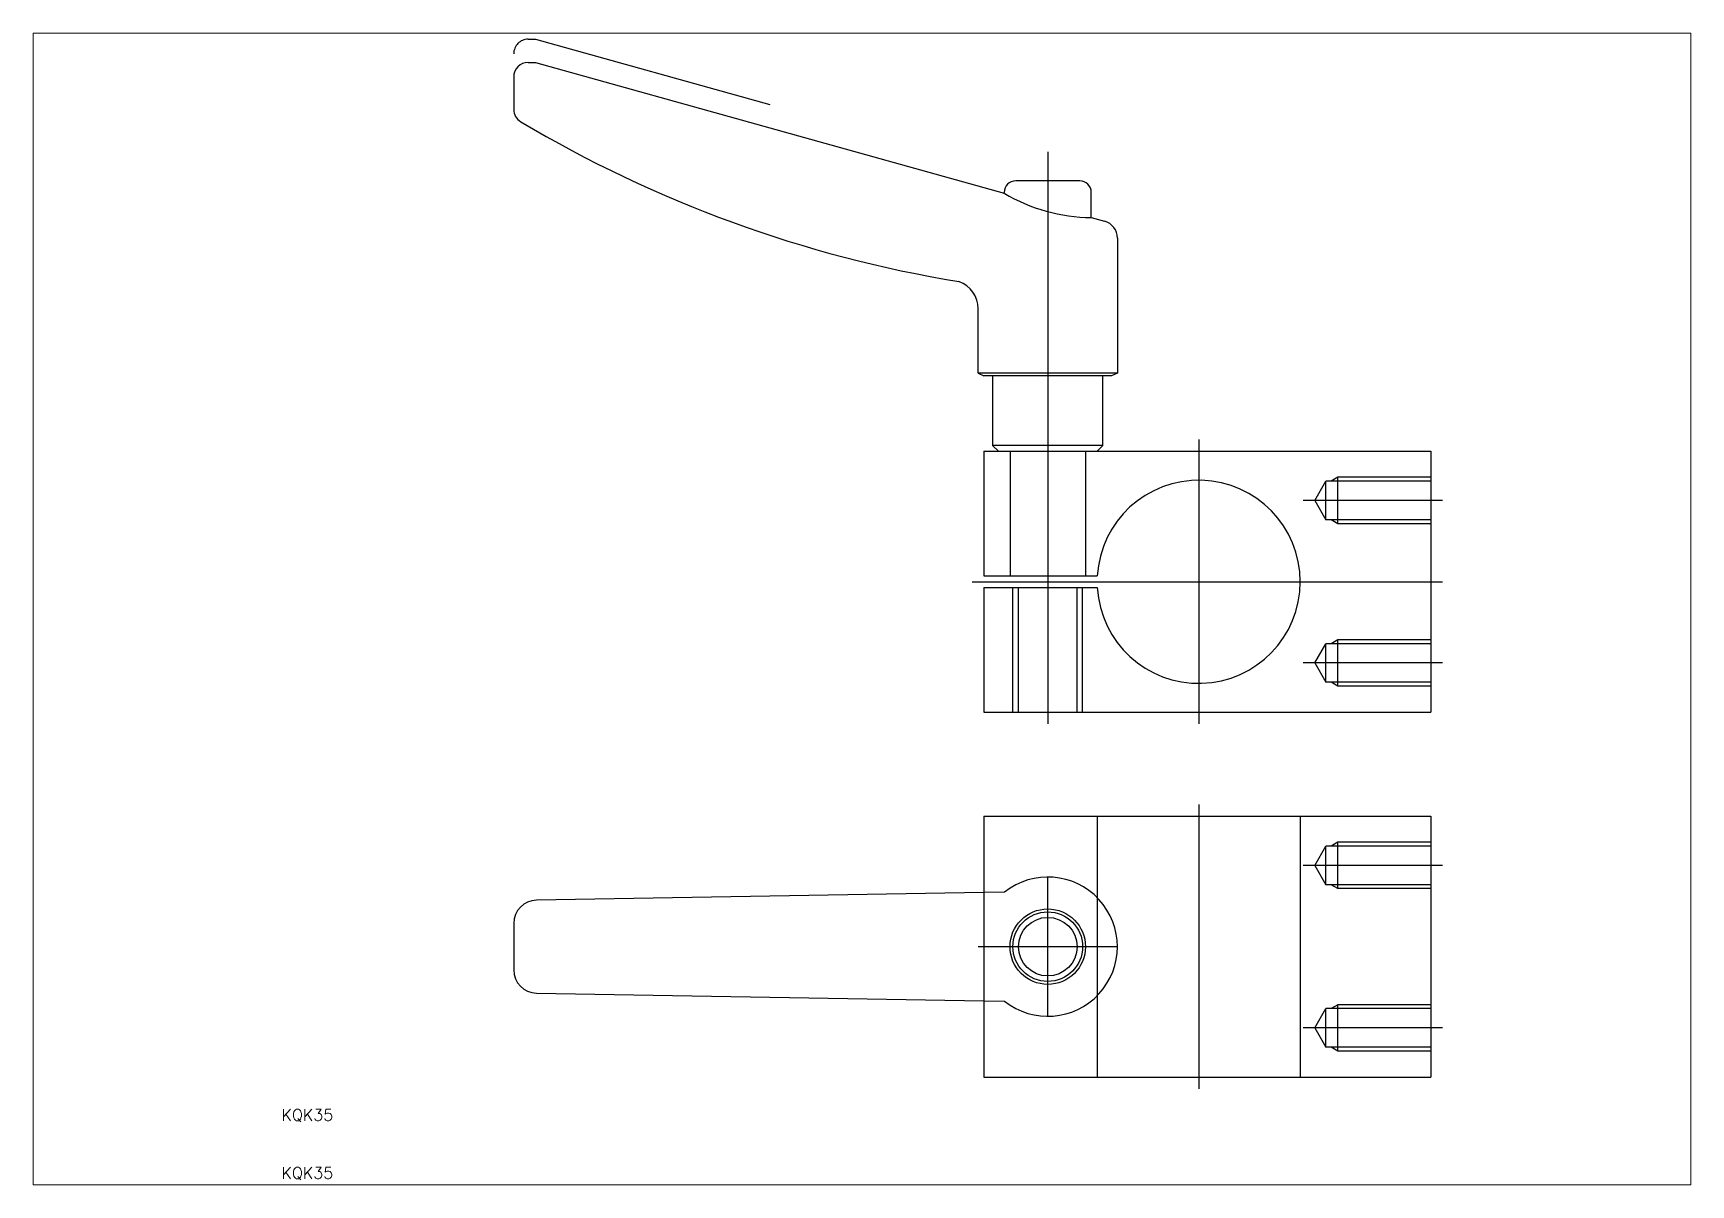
# Paper-space layout 'レイアウト1' of a CAD drawing. Extents: x 1.12 to 10.1, y 0.78 to 7.02.
# The model-space entities are those that its viewports show. They can reach past a viewport. Long polylines and large blocks are cut down to what shows.
import ezdxf

# ---------------------------------------------------------------- set-up
doc = ezdxf.new("R2010")
doc.units = 0
doc.header["$MEASUREMENT"] = 0
for name, pattern in [('CENTER', [2, 1.25, -0.25, 0.25, -0.25]), ('DASHED', [0.75, 0.5, -0.25]), ('PHANTOM', [2.5, 1.25, -0.25, 0.25, -0.25, 0.25, -0.25])]:
    doc.linetypes.add(name, pattern=pattern)
doc.layers.get('0').update_dxf_attribs({"linetype": 'CONTINUOUS'})
doc.layers.add('CENTER', color=1, linetype='CENTER')
doc.styles.get("Standard").update_dxf_attribs({"font": 'txt.shx'})

msp = doc.modelspace()

# ---------------------------------------------------------------- linework, layer by layer
at = {"color": 3, "linetype": 'PHANTOM'}
for p, q in [((52.5, 206.39), (53.78, 206.39)), ((53.78, 206.39), (94.14, 195.12))]:
    msp.add_line(p, q, dxfattribs=at)
at = {"color": 7, "linetype": 'Continuous'}
for p, q in [((52.5, 202.39), (53.78, 202.39)), ((53.78, 202.39), (134.5, 179.85)), ((50, 199.89), (50, 194.32)), ((134.5, 179.85), (134.5, 179.99)), ((147.5, 181.99), (136.5, 181.99)), ((149.5, 175.67), (149.5, 179.99)), ((149.5, 175.67), (151.78, 175.03)), ((154, 172.13), (154, 148.85)), ((130, 148.85), (130, 159.93)), ((154, 148.85), (130, 148.85)), ((130, 148.85), (131, 148.39)), ((154, 148.85), (153, 148.39)), ((153, 148.39), (131, 148.39)), ((132.5, 148.39), (132.5, 136.39)), ((151.5, 136.39), (151.5, 148.39)), ((131, 135.39), (131, 113.89)), ((131, 135.39), (208, 135.39)), ((151.5, 136.39), (132.5, 136.39)), ((133.5, 135.39), (132.5, 136.39)), ((133.5, 135.39), (150.5, 135.39)), ((151.5, 136.39), (150.5, 135.39)), ((208, 135.39), (208, 90.39)), ((131, 113.89), (150.53, 113.89)), ((131, 111.89), (131, 90.39)), ((131, 111.89), (150.53, 111.89)), ((131, 90.39), (208, 90.39)), ((131, 72.5), (208, 72.5)), ((131, 72.5), (131, 27.5)), ((208, 72.5), (208, 27.5)), ((131, 59.35), (53.93, 58.01)), ((50, 54.01), (50, 45.99)), ((53.93, 41.99), (131, 40.65)), ((131, 27.5), (208, 27.5))]:
    msp.add_line(p, q, dxfattribs=at)
at = {"color": 3, "linetype": 'DASHED'}
for p, q in [((135.5, 135.39), (135.5, 113.89)), ((148.5, 135.39), (148.5, 113.89)), ((188, 126.89), (189.92, 130.22)), ((189.92, 123.57), (189.92, 130.22)), ((208, 130.22), (189.92, 130.22)), ((192, 130.89), (190.83, 130.22)), ((192, 122.89), (192, 130.89)), ((208, 130.89), (192, 130.89)), ((188, 126.89), (189.92, 123.57)), ((208, 123.57), (189.92, 123.57)), ((192, 122.89), (190.83, 123.57)), ((208, 122.89), (192, 122.89)), ((136, 90.39), (136, 111.89)), ((136.95, 90.39), (136.95, 111.89)), ((147.05, 90.39), (147.05, 111.89)), ((148, 90.39), (148, 111.89)), ((192, 102.89), (190.83, 102.22)), ((192, 94.89), (192, 102.89)), ((208, 102.89), (192, 102.89)), ((188, 98.89), (189.92, 102.22)), ((189.92, 95.57), (189.92, 102.22)), ((208, 102.22), (189.92, 102.22)), ((188, 98.89), (189.92, 95.57)), ((208, 95.57), (189.92, 95.57)), ((192, 94.89), (190.83, 95.57)), ((208, 94.89), (192, 94.89)), ((150.5, 72.5), (150.5, 27.5)), ((185.5, 72.5), (185.5, 27.5)), ((188, 64), (189.92, 67.32)), ((189.92, 60.68), (189.92, 67.32)), ((208, 67.32), (189.92, 67.32)), ((192, 68), (190.83, 67.32)), ((192, 60), (192, 68)), ((208, 68), (192, 68)), ((188, 64), (189.92, 60.68)), ((208, 60.68), (189.92, 60.68)), ((192, 60), (190.83, 60.68)), ((208, 60), (192, 60)), ((134.56, 59.41), (131, 59.35)), ((131, 40.65), (134.56, 40.59)), ((192, 40), (190.83, 39.32)), ((192, 32), (192, 40)), ((208, 40), (192, 40)), ((188, 36), (189.92, 39.32)), ((189.92, 32.68), (189.92, 39.32)), ((208, 39.32), (189.92, 39.32)), ((188, 36), (189.92, 32.68)), ((208, 32.68), (189.92, 32.68)), ((192, 32), (190.83, 32.68)), ((208, 32), (192, 32))]:
    msp.add_line(p, q, dxfattribs=at)
at = {"color": 7, "linetype": 'Continuous'}
for radius in [6.5, 6, 5.05]:
    msp.add_circle((142, 50), radius, dxfattribs=at)
at = {"color": 3, "linetype": 'PHANTOM'}
msp.add_arc((52.5, 203.89), 2.5, 90, 180, dxfattribs=at)
at = {"color": 7, "linetype": 'Continuous'}
for centre, radius, start, end in [((52.5, 199.89), 2.5, 90, 180), ((52.5, 194.32), 2.5, 180, 239.1863), ((161.4, 376.91), 215.09, 239.1863, 260.7188), ((136.5, 179.99), 2, 90, 180), ((147.5, 179.99), 2, 0, 90), ((149.84, 205.83), 30.17, 239.4418, 269.3555), ((151, 172.13), 3, 0, 74.9315), ((125, 159.93), 5, 0, 70), ((168, 112.89), 17.5, 183.2758, 176.7242), ((54, 54.01), 4, 90.995, 180), ((54, 45.99), 4, 180, 269.005)]:
    msp.add_arc(centre, radius, start, end, dxfattribs=at)
at = {"color": 3, "linetype": 'DASHED'}
msp.add_arc((142, 50), 12, 231.6797, 128.3203, dxfattribs=at)
at = {"layer": 'CENTER', "color": 1, "linetype": 'CENTER'}
for p, q in [((142, 186.99), (142, 133.39)), ((142, 137.39), (142, 88.39)), ((168, 137.39), (168, 88.39)), ((210, 126.89), (186, 126.89)), ((129, 112.89), (210, 112.89)), ((210, 98.89), (186, 98.89)), ((168, 74.5), (168, 25.5)), ((210, 64), (186, 64)), ((142, 38), (142, 62)), ((154, 50), (130, 50)), ((210, 36), (186, 36))]:
    msp.add_line(p, q, dxfattribs=at)

# ---------------------------------------------------------------- texts
at = {"color": 7, "linetype": 'Continuous'}
for p in [(10, 20), (10, 10)]:
    msp.add_text('KQK35', height=2, dxfattribs=at).set_placement(p)

psp = doc.layouts.new('レイアウト1')

# ---------------------------------------------------------------- viewports
at = {"layer": '0', "color": 7, "linetype": 'Continuous'}
psp.add_viewport(center=(5.6137, 3.9021), size=(8.982, 6.243333), view_center_point=(110, 108.1966), view_height=198.49361, dxfattribs=at)

doc.saveas('drawing.dxf')
